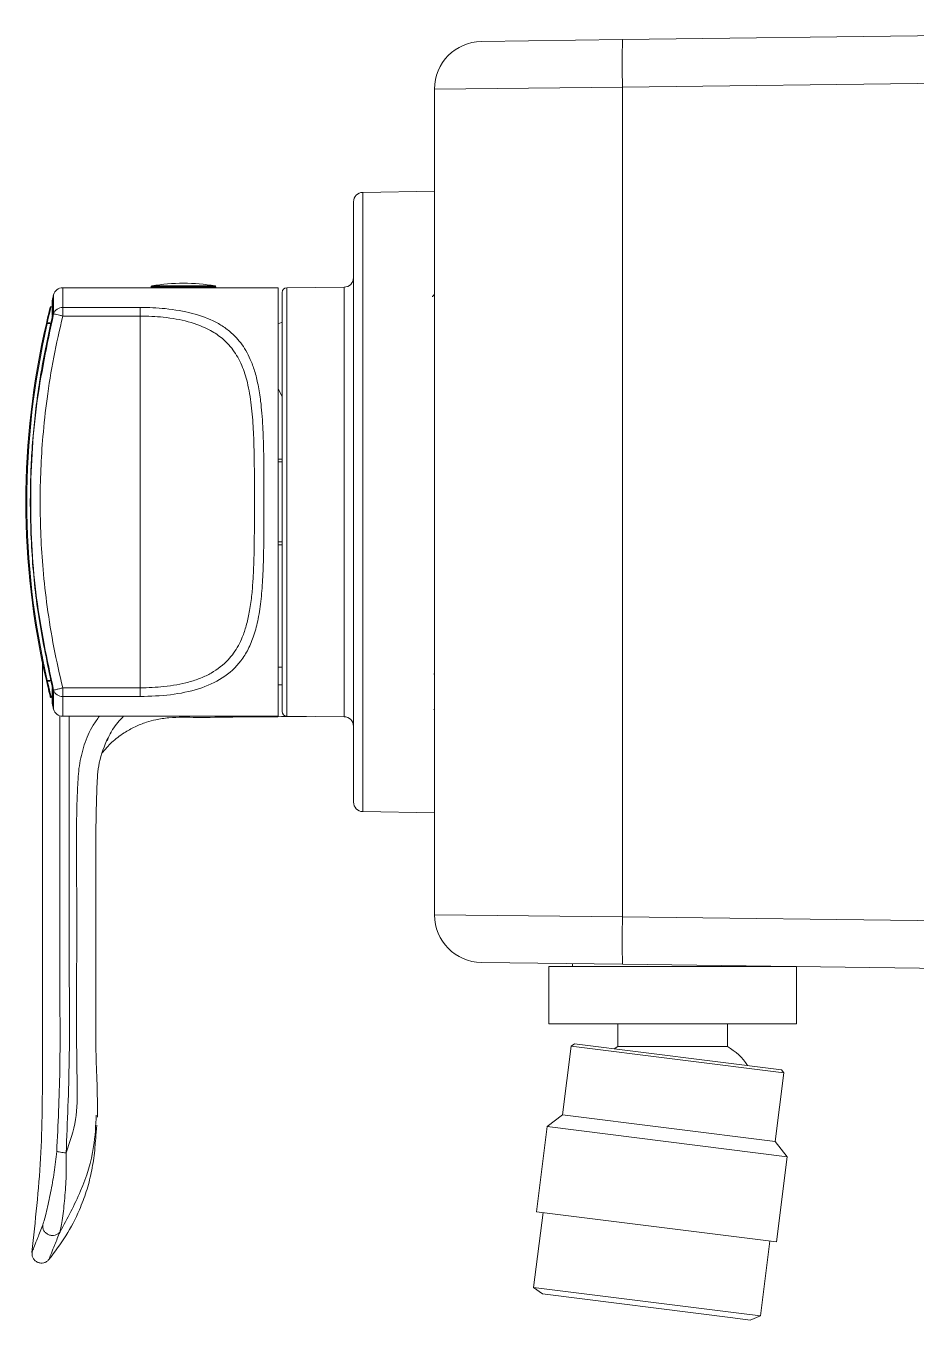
# Model space of a CAD drawing. Extents: x 14808 to 20058, y -13198 to -11680.
# Drawn here: x 15171.5 to 15218.2, y -12902.1 to -12834.1 of the extents above; entities that cross this region are included whole.
import ezdxf

# ---------------------------------------------------------------- set-up
doc = ezdxf.new("R2010")
doc.units = 0
doc.header["$LTSCALE"] = 7
doc.header["$MEASUREMENT"] = 0
doc.layers.get('0').update_dxf_attribs({"color": 2, "linetype": 'CONTINUOUS'})

# ---------------------------------------------------------------- blocks, each defined once
blk = doc.blocks.new('A$C6AAC44BB')
at = {"color": 7, "linetype": 'Continuous', "lineweight": 15}
for p, q in [((15.657, 33.62), (43.222, 33.981)), ((11.956, 33.572), (15.657, 33.62)), ((43.222, 32.731), (15.657, 32.37)), ((15.657, 32.37), (10.722, 32.322)), ((10.722, 10.64), (10.722, 32.322)), ((15.657, 32.37), (15.657, 10.592)), ((10.722, 29.643), (8.843, 29.61)), ((8.597, 13.602), (8.597, 29.36)), ((6.622, 27.106), (0.967, 27.106)), ((3.285, 27.131), (3.285, 27.106)), ((4.985, 27.106), (4.985, 27.131)), ((6.622, 21.481), (6.622, 27.106)), ((6.722, 15.98), (6.722, 26.982)), ((8.35, 27.12), (6.846, 27.107)), ((10.722, 26.911), (10.712, 26.928)), ((0.693, 26.781), (0.693, 26.381)), ((0.967, 26.59), (3, 26.59)), ((0.561, 26.165), (0.537, 26.171)), ((0.561, 26.165), (0.561, 26.188)), ((0.967, 26.363), (3, 26.363)), ((3, 16.6), (3, 26.363)), ((6.722, 24.242), (6.622, 24.457)), ((6.722, 22.606), (6.622, 22.606)), ((6.622, 15.856), (6.622, 21.481)), ((6.722, 20.356), (6.622, 20.356)), ((0.561, 16.797), (0.537, 16.791)), ((0.561, 16.774), (0.561, 16.797)), ((6.622, 16.677), (6.722, 16.677)), ((10.722, 16.935), (10.705, 16.966)), ((0.693, 16.581), (0.693, 16.181)), ((3, 16.6), (0.967, 16.6)), ((3, 16.373), (0.967, 16.373)), ((10.705, 16.037), (10.706, 16.034)), ((0.967, 15.856), (6.622, 15.856)), ((6.846, 15.855), (8.35, 15.842)), ((8.843, 13.352), (10.722, 13.319)), ((10.722, 10.64), (15.657, 10.592)), ((15.657, 10.592), (43.222, 10.231)), ((15.657, 9.342), (11.956, 9.39)), ((13.722, 9.282), (13.722, 7.782)), ((20.222, 9.282), (13.722, 9.282)), ((14.347, 9.359), (14.347, 9.282)), ((43.222, 8.981), (15.657, 9.342)), ((19.597, 9.282), (19.597, 9.29)), ((20.222, 7.782), (20.222, 9.282)), ((20.222, 7.782), (13.722, 7.782)), ((15.535, 7.782), (15.535, 7.182)), ((18.41, 7.182), (18.41, 7.782)), ((14.309, 7.193), (14.083, 5.394)), ((14.393, 7.258), (14.309, 7.193)), ((19.89, 6.491), (14.309, 7.193)), ((14.393, 7.258), (19.825, 6.575)), ((15.535, 7.182), (15.442, 7.126)), ((15.535, 7.182), (18.41, 7.182)), ((19.664, 4.693), (19.89, 6.491)), ((19.89, 6.491), (19.825, 6.575)), ((14.083, 5.394), (13.678, 5.08)), ((14.083, 5.394), (19.664, 4.693)), ((13.678, 5.08), (13.398, 2.847)), ((13.678, 5.08), (19.979, 4.288)), ((19.979, 4.288), (19.664, 4.693)), ((19.698, 2.055), (19.979, 4.288)), ((13.571, 2.826), (13.324, 0.86)), ((13.398, 2.847), (19.698, 2.055)), ((19.277, 0.112), (19.524, 2.077)), ((13.324, 0.86), (13.554, 0.686)), ((18.78, 0.175), (13.324, 0.86)), ((18.555, 0.057), (13.554, 0.686)), ((19.011, 0), (18.555, 0.057)), ((19.277, 0.112), (18.78, 0.175)), ((19.011, 0), (19.277, 0.112))]:
    blk.add_line(p, q, dxfattribs=at)
at = {"color": 8, "linetype": 'Continuous', "lineweight": 15}
for p, q in [((8.843, 29.61), (8.843, 13.352)), ((0.726, 26.922), (0.726, 26.422)), ((0.967, 27.106), (0.967, 26.59)), ((3.773, 27.131), (3.285, 27.131)), ((3.306, 27.156), (3.782, 27.156)), ((4.985, 27.131), (3.773, 27.131)), ((3.782, 27.156), (4.964, 27.156)), ((6.846, 27.107), (6.846, 15.855)), ((8.35, 15.842), (8.35, 27.12)), ((0.697, 26.813), (0.697, 26.411)), ((0.561, 26.188), (0.632, 26.188)), ((0.655, 26.165), (0.561, 26.165)), ((6.722, 22.531), (6.622, 22.531)), ((6.722, 20.431), (6.622, 20.431)), ((6.722, 17.146), (6.622, 17.146)), ((0.561, 16.797), (0.655, 16.797)), ((0.632, 16.774), (0.561, 16.774)), ((0.697, 16.552), (0.697, 16.149)), ((0.726, 16.041), (0.726, 16.54)), ((0.967, 16.373), (0.967, 15.856))]:
    blk.add_line(p, q, dxfattribs=at)
at = {"color": 7, "linetype": 'Continuous', "lineweight": 15, "flags": 128}
blk.add_lwpolyline([(6.722, 26.2), (6.705, 26.194), (6.622, 26.16)], dxfattribs=at)
at = {"color": 7, "linetype": 'Continuous', "lineweight": 15}
for centre, radius, start, end in [((11.972, 32.322), 1.25, 90.75, 180), ((39.533, 32.995), 23.885, 178.5007, 181.4993), ((8.847, 29.36), 0.25, 91, 180), ((4.135, 22.225), 5, 80.4546, 99.5454), ((8.347, 27.37), 0.25, 270.5, 0), ((20.75, 21.481), 20.75, 164.7996, 165.1097), ((0.967, 26.856), 0.25, 90, 164.7996), ((3.31, 27.131), 0.025, 99.5454, 180), ((4.96, 27.131), 0.025, 0, 80.4546), ((6.847, 26.982), 0.125, 90.5, 180), ((0.818, 26.781), 0.125, 165.1097, 180), ((0.96, 26.342), 0.247, 88.3303, 161.2175), ((20.75, 21.481), 20.75, 166.9377, 193.0623), ((0.559, 26.165), 0.0233, 85.2953, 164.641), ((20.75, 21.481), 20.725, 166.9377, 193.0623), ((0.559, 16.798), 0.0233, 195.359, 274.7047), ((0.96, 16.62), 0.247, 198.7825, 271.6697), ((0.818, 16.181), 0.125, 180, 194.8903), ((20.75, 21.481), 20.75, 194.8903, 195.2004), ((0.967, 16.106), 0.25, 195.2004, 270), ((6.847, 15.98), 0.125, 180, 269.5), ((8.347, 15.592), 0.25, 0, 89.5), ((8.847, 13.602), 0.25, 180, 269), ((11.972, 10.64), 1.25, 180, 269.25), ((39.533, 9.967), 23.885, 178.5007, 181.4993), ((17.679, 5.872), 1.5, 32.855, 60.8258)]:
    blk.add_arc(centre, radius, start, end, dxfattribs=at)
for points, knots in [([(10.706, 26.928), (10.697, 26.912), (10.685, 26.891), (10.673, 26.87), (10.67, 26.865)], [0, 0, 0, 0, 0.758166, 1, 1, 1, 1]), ([(0.537, 26.171), (0.56, 26.268), (0.607, 26.464), (0.643, 26.605), (0.648, 26.625), (0.618, 26.512), (0.566, 26.293), (0.537, 26.171)], [0, 0, 0, 0, 0.186513, 0.378345, 0.565051, 0.757256, 1, 1, 1, 1]), ([(0.665, 26.616), (0.665, 26.616), (0.665, 26.618), (0.631, 26.481), (0.585, 26.287), (0.561, 26.188)], [0, 0, 0, 0, 0.2435, 0.616398, 1, 1, 1, 1]), ([(3, 26.59), (3, 26.578), (3, 26.553), (3, 26.496), (3, 26.431), (3, 26.385), (3, 26.363)], [0, 0, 0, 0, 0.2558605, 0.5147456, 0.7658042, 1, 1, 1, 1]), ([(3, 26.59), (3.111, 26.588), (3.332, 26.585), (3.799, 26.548), (4.383, 26.45), (4.903, 26.258), (5.257, 26.041), (5.472, 25.856), (5.643, 25.659), (5.778, 25.455), (5.901, 25.211), (6.01, 24.915), (6.1, 24.548), (6.158, 24.173), (6.195, 23.803), (6.216, 23.48), (6.23, 23.147), (6.241, 22.744), (6.247, 22.186), (6.247, 21.736), (6.248, 21.481)], [0, 0, 0, 0, 0.041058, 0.082137, 0.175431, 0.270306, 0.319239, 0.369333, 0.408068, 0.448079, 0.489627, 0.540481, 0.59652, 0.65974, 0.703072, 0.750206, 0.789626, 0.833451, 0.905358, 1, 1, 1, 1]), ([(0.657, 26.178), (0.607, 25.952), (0.505, 25.497), (0.382, 24.807), (0.279, 24.108), (0.201, 23.4), (0.147, 22.686), (0.103, 21.619), (0.132, 20.208), (0.305, 18.473), (0.541, 17.344), (0.657, 16.784)], [0, 0, 0, 0, 0.073472, 0.147476, 0.222013, 0.297084, 0.372689, 0.44883, 0.635191, 0.818909, 1, 1, 1, 1]), ([(0.726, 16.54), (0.557, 17.342), (0.214, 18.967), (0.081, 21.472), (0.212, 23.982), (0.556, 25.615), (0.726, 26.422)], [0, 0, 0, 0, 0.246314, 0.498612, 0.75232, 1, 1, 1, 1]), ([(0.967, 16.6), (0.886, 16.952), (0.723, 17.657), (0.557, 18.695), (0.447, 19.672), (0.387, 20.586), (0.368, 21.463), (0.386, 22.336), (0.443, 23.243), (0.551, 24.226), (0.718, 25.282), (0.884, 26.002), (0.967, 26.363)], [0, 0, 0, 0, 0.110034, 0.219991, 0.319775, 0.409174, 0.498613, 0.58671, 0.674767, 0.775108, 0.887513, 1, 1, 1, 1]), ([(0.697, 26.411), (0.696, 26.399), (0.695, 26.377), (0.687, 26.321), (0.674, 26.253), (0.663, 26.203), (0.657, 26.178)], [0, 0, 0, 0, 0.244636, 0.491428, 0.742846, 1, 1, 1, 1]), ([(0.967, 26.363), (0.939, 26.37), (0.88, 26.384), (0.803, 26.403), (0.745, 26.417), (0.732, 26.42), (0.726, 26.422)], [0, 0, 0, 0, 0.240876, 0.493241, 0.749862, 1, 1, 1, 1]), ([(0.967, 26.497), (0.967, 26.476), (0.967, 26.434), (0.967, 26.386), (0.967, 26.363)], [0, 0, 0, 0, 0.5, 1, 1, 1, 1]), ([(3, 26.363), (3.103, 26.361), (3.306, 26.358), (3.624, 26.332), (3.943, 26.288), (4.376, 26.192), (4.733, 26.055), (5.01, 25.885), (5.158, 25.772), (5.302, 25.637), (5.439, 25.474), (5.563, 25.281), (5.699, 25.004), (5.83, 24.594), (5.924, 24.03), (5.972, 23.409), (5.997, 22.573), (5.998, 21.504), (5.997, 20.506), (5.98, 19.814), (5.96, 19.403), (5.926, 18.989), (5.87, 18.593), (5.789, 18.237), (5.691, 17.948), (5.58, 17.711), (5.456, 17.512), (5.244, 17.251), (4.957, 17.026), (4.588, 16.852), (4.283, 16.75), (3.958, 16.678), (3.536, 16.615), (3.209, 16.606), (3, 16.6)], [0, 0, 0, 0, 0.020413, 0.040597, 0.063978, 0.086669, 0.134988, 0.150678, 0.16623, 0.181703, 0.2012, 0.220837, 0.240728, 0.279341, 0.325424, 0.371071, 0.413436, 0.498463, 0.583548, 0.611666, 0.640648, 0.670127, 0.701748, 0.730389, 0.756072, 0.776313, 0.796273, 0.816072, 0.863251, 0.887434, 0.912237, 0.935024, 0.958513, 1, 1, 1, 1]), ([(6.248, 21.481), (6.248, 21.346), (6.247, 21.09), (6.246, 20.731), (6.243, 20.422), (6.236, 20.017), (6.221, 19.518), (6.179, 18.938), (6.105, 18.425), (5.994, 17.985), (5.844, 17.617), (5.599, 17.219), (5.194, 16.843), (4.554, 16.558), (3.807, 16.4), (3.269, 16.382), (3, 16.373)], [0, 0, 0, 0, 0.050325, 0.09489, 0.133697, 0.166745, 0.248526, 0.327167, 0.402041, 0.469341, 0.532075, 0.59101, 0.699016, 0.800836, 0.900666, 1, 1, 1, 1]), ([(0.434, 17.415), (0.434, 16.676), (0.434, 15.289), (0.434, 13.22), (0.434, 11.169), (0.434, 9.008), (0.435, 6.688), (0.432, 4.26), (0.246, 2.6), (0.155, 1.778)], [0, 0, 0, 0, 0.141697, 0.265739, 0.396743, 0.534878, 0.680112, 0.84158, 1, 1, 1, 1]), ([(0.641, 16.364), (0.632, 16.398), (0.614, 16.467), (0.563, 16.683), (0.537, 16.791)], [0, 0, 0, 0, 0.498098, 1, 1, 1, 1]), ([(0.561, 16.774), (0.587, 16.666), (0.639, 16.446), (0.657, 16.378), (0.666, 16.343)], [0, 0, 0, 0, 0.4943316, 1, 1, 1, 1]), ([(0.657, 16.784), (0.663, 16.759), (0.674, 16.709), (0.687, 16.642), (0.695, 16.585), (0.696, 16.563), (0.697, 16.552)], [0, 0, 0, 0, 0.257037, 0.508526, 0.755543, 1, 1, 1, 1]), ([(0.666, 16.343), (0.663, 16.343), (0.657, 16.344), (0.649, 16.349), (0.644, 16.356), (0.642, 16.361), (0.641, 16.364), (0.641, 16.364)], [0, 0, 0, 0, 0.188373, 0.423636, 0.759227, 0.988212, 1, 1, 1, 1]), ([(0.726, 16.54), (0.732, 16.542), (0.745, 16.545), (0.803, 16.559), (0.88, 16.578), (0.939, 16.593), (0.967, 16.6)], [0, 0, 0, 0, 0.254329, 0.500004, 0.758527, 1, 1, 1, 1]), ([(0.967, 16.465), (0.967, 16.446), (0.967, 16.407), (0.967, 16.384), (0.967, 16.373)], [0, 0, 0, 0, 0.5, 1, 1, 1, 1]), ([(3, 16.6), (3, 16.577), (3, 16.531), (3, 16.466), (3, 16.409), (3, 16.385), (3, 16.373)], [0, 0, 0, 0, 0.234197, 0.485257, 0.744143, 1, 1, 1, 1]), ([(0.809, 4.428), (0.843, 5.137), (0.911, 6.555), (0.885, 8.687), (0.892, 10.818), (0.891, 13.213), (0.891, 14.897), (0.892, 15.87)], [0, 0, 0, 0, 0.1861703, 0.3724345, 0.5586987, 0.7449631, 1, 1, 1, 1]), ([(1.138, 15.856), (1.138, 15.289), (1.138, 13.907), (1.14, 11.712), (1.131, 9.271), (1.159, 6.83), (1.089, 5.205), (1.055, 4.393)], [0, 0, 0, 0, 0.14841, 0.361335, 0.57426, 0.787185, 1, 1, 1, 1]), ([(1.995, 14.883), (2.079, 14.982), (2.25, 15.185), (2.552, 15.41), (2.858, 15.583), (3.139, 15.694), (3.437, 15.776), (3.878, 15.837), (4.556, 15.818), (5.507, 15.837), (6.469, 15.842), (7.113, 15.848), (7.365, 15.851)], [0, 0, 0, 0, 0.068717, 0.14009, 0.198155, 0.255061, 0.299658, 0.361858, 0.489892, 0.658495, 0.866437, 1, 1, 1, 1]), ([(2.13, 15.206), (2.174, 15.309), (2.277, 15.552), (2.459, 15.745), (2.564, 15.856)], [0, 0, 0, 0, 0.425336, 1, 1, 1, 1]), ([(1.881, 5.325), (1.879, 5.579), (1.873, 6.119), (1.834, 6.99), (1.833, 8.019), (1.835, 9.153), (1.835, 10.388), (1.837, 11.603), (1.831, 12.817), (1.855, 13.815), (1.893, 14.659), (2.061, 15.071), (2.149, 15.286)], [0, 0, 0, 0, 0.077564, 0.165271, 0.262206, 0.385849, 0.504858, 0.631682, 0.749484, 0.867868, 0.931306, 1, 1, 1, 1]), ([(0.895, 2.319), (1.086, 2.67), (1.468, 3.372), (1.799, 4.419), (1.833, 5.107), (1.847, 5.385)], [0, 0, 0, 0, 0.372936, 0.745846, 1, 1, 1, 1]), ([(1.802, 4.386), (1.802, 4.39), (1.803, 4.398), (1.812, 4.529), (1.829, 4.748), (1.853, 4.997), (1.865, 5.121)], [0, 0, 0, 0, 0.218694, 0.479855, 0.740402, 1, 1, 1, 1]), ([(0.441, 2.498), (0.456, 2.544), (0.487, 2.638), (0.561, 2.932), (0.652, 3.345), (0.747, 3.878), (0.788, 4.245), (0.809, 4.428)], [0, 0, 0, 0, 0.124535, 0.24953, 0.499438, 0.749674, 1, 1, 1, 1]), ([(1.055, 4.393), (1.029, 4.394), (0.978, 4.397), (0.906, 4.409), (0.844, 4.422), (0.821, 4.426), (0.809, 4.428)], [0, 0, 0, 0, 0.250288, 0.500406, 0.75032, 1, 1, 1, 1]), ([(0.602, 1.588), (0.757, 1.793), (1.067, 2.203), (1.381, 2.815), (1.593, 3.376), (1.726, 3.873), (1.776, 4.212), (1.801, 4.381)], [0, 0, 0, 0, 0.249868, 0.499775, 0.666483, 0.833292, 1, 1, 1, 1]), ([(0.895, 2.319), (0.906, 2.363), (0.928, 2.452), (0.973, 2.744), (1.021, 3.199), (1.065, 3.789), (1.058, 4.192), (1.055, 4.393)], [0, 0, 0, 0, 0.1249027, 0.2499011, 0.4994044, 0.7496416, 1, 1, 1, 1]), ([(0.161, 1.778), (0.164, 1.786), (0.17, 1.801), (0.222, 1.935), (0.303, 2.145), (0.395, 2.38), (0.441, 2.498)], [0, 0, 0, 0, 0.249896, 0.499764, 0.74983, 1, 1, 1, 1]), ([(0.441, 2.498), (0.44, 2.471), (0.438, 2.419), (0.471, 2.343), (0.526, 2.28), (0.6, 2.236), (0.684, 2.218), (0.767, 2.226), (0.843, 2.259), (0.878, 2.299), (0.895, 2.319)], [0, 0, 0, 0, 0.125032, 0.249978, 0.374991, 0.500015, 0.625039, 0.750046, 0.874976, 1, 1, 1, 1]), ([(0.895, 2.319), (0.847, 2.199), (0.752, 1.96), (0.666, 1.748), (0.612, 1.611), (0.606, 1.596), (0.602, 1.588)], [0, 0, 0, 0, 0.249936, 0.499939, 0.749967, 1, 1, 1, 1]), ([(0.161, 1.778), (0.16, 1.751), (0.158, 1.697), (0.188, 1.62), (0.239, 1.556), (0.308, 1.512), (0.388, 1.493), (0.469, 1.499), (0.545, 1.53), (0.583, 1.569), (0.602, 1.588)], [0, 0, 0, 0, 0.125003, 0.250004, 0.375002, 0.5, 0.624999, 0.749996, 0.874998, 1, 1, 1, 1])]:
    blk.add_open_spline(points, degree=3, knots=knots, dxfattribs=at)
for points in [[(0.967, 26.59), (0.967, 26.578), (0.967, 26.555), (0.967, 26.516), (0.967, 26.497)], [(0.967, 16.6), (0.967, 16.576), (0.967, 16.528), (0.967, 16.486), (0.967, 16.465)]]:
    blk.add_open_spline(points, degree=3, dxfattribs=at)
at = {"color": 8, "linetype": 'Continuous', "lineweight": 15}
blk.add_open_spline([(1.931, 15.856), (1.874, 15.778), (1.704, 15.548), (1.519, 15.105), (1.385, 14.553), (1.356, 13.985), (1.312, 12.853), (1.343, 11.152), (1.331, 9.339), (1.328, 7.98), (1.33, 7.072), (1.346, 6.17), (1.357, 5.254), (1.156, 4.68), (1.055, 4.393)], degree=3, knots=[0, 0, 0, 0, 0.025006, 0.073705, 0.1224, 0.171157, 0.219922, 0.415001, 0.61008, 0.688112, 0.766143, 0.844174, 0.922103, 1, 1, 1, 1], dxfattribs=at)

msp = doc.modelspace()

# ---------------------------------------------------------------- block references
at = {"xscale": 2, "yscale": 2, "zscale": 2}
msp.add_blockref('A$C6AAC44BB', (15171.498, -12902.076), dxfattribs=at)

doc.saveas('drawing.dxf')
